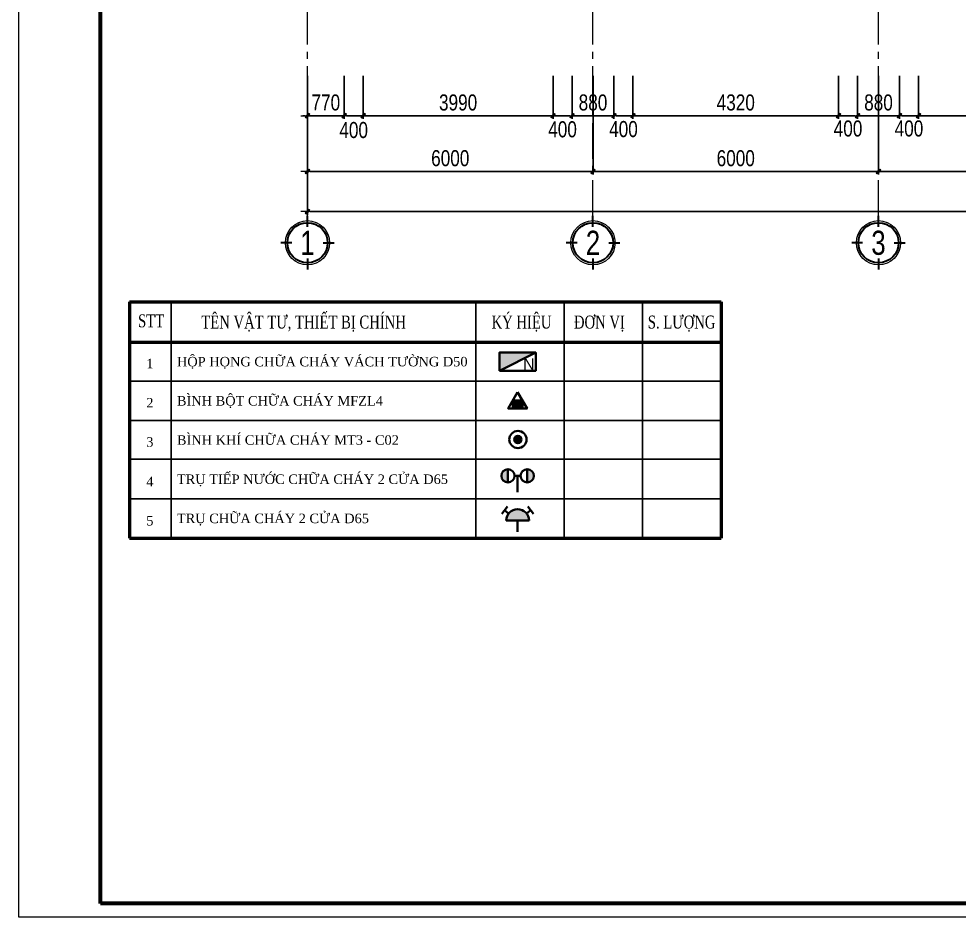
# Model space of a CAD drawing. Header units: millimetres. Extents: x 1109421 to 1726579, y -247837 to 144927.
# Drawn here: x 1541308 to 1561071, y -191281 to -172402 of the extents above; entities that cross this region are included whole.
import ezdxf
from ezdxf.enums import TextEntityAlignment as Align

# ---------------------------------------------------------------- set-up
doc = ezdxf.new("R2010")
doc.units = ezdxf.units.MM
doc.header["$LTSCALE"] = 600
doc.header["$MEASUREMENT"] = 0
doc.set_wipeout_variables(frame=1)
doc.linetypes.add('CENTER', pattern=[2, 1.25, -0.25, 0.25, -0.25])
doc.layers.get('0').update_dxf_attribs({"lineweight": 0})
doc.layers.get('Defpoints').update_dxf_attribs({"lineweight": 0})
doc.layers.add('3', color=3, linetype='Continuous')
doc.layers.add('MANHHON', color=8, linetype='Continuous')
for name, color, linetype, lineweight in [('dam', 6, 'Continuous', 50), ('dim', 144, 'Continuous', 13), ('Khungten_LCDI', 7, 'Continuous', 25), ('LC ISO', 153, 'Continuous', 13), ('LC Text1', 3, 'Continuous', 20), ('PCCC - CHUACHAY - THIETBI', 1, 'Continuous', 35), ('PCCC-CHUACHAY-THIETBI', 1, 'Continuous', 35), ('text', 1, 'Continuous', 20), ('truc', 76, 'CENTER', 9)]:
    doc.layers.add(name, color=color, linetype=linetype, lineweight=lineweight)
doc.styles.add('chu theo TCVN', font='arial.ttf')
doc.styles.add('EG 1', font='VHAVANB.TTF')
doc.styles.add('HOATBIF', font='hoatbif.shx', dxfattribs={"width": 0.8})
doc.styles.add('Khungten', font='VHAVAN.TTF', dxfattribs={"width": 0.9, "height": 5000})
doc.styles.add('Tahoma', font='tahoma.ttf')
doc.styles.add('Title', font='VHBLACK.TTF')
doc.styles.add('tm', font='vntimeh.shx', dxfattribs={"bigfont": 'spec_bar.shx'})
doc.styles.add('VnTimeH', font='VHTIME.TTF')
doc.dimstyles.new('1-135', dxfattribs={"dimscale": 135, "dimtxt": 2.5, "dimasz": 0.35, "dimexe": 0.5, "dimexo": 0, "dimgap": 0.8, "dimtad": 1, "dimdec": 0, "dimzin": 0, "dimdsep": 46, "dimtxsty": 'HOATBIF', "dimblk1": 'DOT', "dimblk2": 'DOT', "dimsah": 1, "dimcen": -1, "dimdle": 1, "dimclrd": 256, "dimclre": 256, "dimclrt": 4, "dimadec": 3, "dimazin": 2, "dimtfac": 0.333333, "dimtdec": 0, "dimtix": 1, "dimtmove": 2, "dimatfit": 3, "dimldrblk": 'DOT', "dimfxl": 1, "dimtvp": 0.833333, "dimtolj": 1, "dimtzin": 0, "dimarcsym": 0})

# ---------------------------------------------------------------- blocks, each defined once
blk = doc.blocks.new('HOP CUU HOA')
at = {"layer": 'PCCC-CHUACHAY-THIETBI'}
blk.add_hatch(color=256, dxfattribs=at).paths.add_polyline_path([(8, 4), (0, 4), (0, 0)])
blk.add_line((0, 0), (8, 4), dxfattribs=at)
blk.add_lwpolyline([(0, 0), (8, 0), (8, 4), (0, 4)], close=True, dxfattribs=at)
blk = doc.blocks.new('A$C89cbd75a')
blk.add_wipeout([(0, 764), (0, 0), (1527, 0), (1527, 764)])
at = {"layer": 'PCCC - CHUACHAY - THIETBI', "style": 'chu theo TCVN'}
blk.add_text('N', height=469, rotation=180, dxfattribs=at).set_placement((524, 715))
at = {"layer": 'PCCC - CHUACHAY - THIETBI', "xscale": 190.9090906381607, "yscale": 190.9090909175575, "zscale": 190.9090909090909, "rotation": 180}
blk.add_blockref('HOP CUU HOA', (1527, 764), dxfattribs=at)
blk = doc.blocks.new('BINH BOT')
at = {"layer": 'PCCC-CHUACHAY-THIETBI'}
blk.add_hatch(color=256, dxfattribs=at).paths.add_polyline_path([(-1.22, 2.12), (-1.22, 0), (1.22, 0), (1.22, 2.12)])
for p, q in [((1.22, 2.12), (-1.22, 2.12)), ((-1.22, 2.12), (-1.22, 0)), ((1.22, 2.12), (1.22, 0))]:
    blk.add_line(p, q, dxfattribs=at)
blk.add_lwpolyline([(0, 4.24), (-2.45, 0), (2.45, 0)], close=True, dxfattribs=at)
blk = doc.blocks.new('Binh cau tu no 6kg')
at = {"layer": 'PCCC-CHUACHAY-THIETBI'}
h = blk.add_hatch(color=256, dxfattribs=at)
h.dxf.hatch_style = 1
edge = h.paths.add_edge_path()
edge.add_arc((52758, -194372), 165, 0, 360)
for radius in [384, 165]:
    blk.add_circle((52758, -194372), radius, dxfattribs=at)
blk = doc.blocks.new('Tru chua chay')
at = {"layer": 'PCCC - CHUACHAY - THIETBI'}
for points in [[(50829, -204786, 0.414214), (50412, -205203, 0.414214), (50829, -205620)], [(52042, -204786, -0.414214), (52459, -205203, -0.414214), (52042, -205620)]]:
    blk.add_hatch(color=256, dxfattribs=at).paths.add_polyline_path(points)
for p, q in [((50829, -204786), (50829, -205620)), ((52042, -204786), (52042, -205620)), ((51246, -205203), (51625, -205203)), ((51435, -205203), (51435, -206224))]:
    blk.add_line(p, q, dxfattribs=at)
for centre in [(50829, -205203), (52042, -205203)]:
    blk.add_circle(centre, 417, dxfattribs=at)
blk = doc.blocks.new('TRU TIEP NUOC')
at = {"layer": '3'}
h = blk.add_hatch(color=1, dxfattribs=at)
h.dxf.hatch_style = 1
h.paths.add_polyline_path([(0, 2.04), (0, -2.04, 1)])
at = {"layer": 'PCCC-CHUACHAY-THIETBI'}
for p, q in [((0, 2.04), (0, -2.04)), ((1.18, 2.85), (2.49, 1.83)), ((1.84, 2.34), (1.26, 1.6)), ((0, 0), (-2.04, 0)), ((1.84, -2.34), (1.26, -1.6)), ((1.18, -2.85), (2.49, -1.83))]:
    blk.add_line(p, q, dxfattribs=at)
blk.add_arc((0, 0), 2.04, 270, 90, dxfattribs=at)
blk = doc.blocks.new('A$Cb3b0a436')
at = {"layer": 'Defpoints', "color": 0, "lineweight": 0}
blk.add_lwpolyline([(6.98, 0), (6.98, 297), (426.98, 297), (426.98, 0)], close=True, dxfattribs=at)
at = {"layer": 'Khungten_LCDI', "color": 5, "lineweight": 60}
blk.add_lwpolyline([(18.98, 2), (18.98, 295), (424.98, 295), (424.98, 2)], close=True, dxfattribs=at)
at = {"color": 7, "style": 'Khungten', "width": 0.8}
for tag, p in [('REVISION', (413.97, 41.04)), ('NGAYHT', (414.44, 32.41))]:
    blk.add_attdef(tag, text='', height=2, dxfattribs=at).set_placement(p, align=Align.CENTER)
at = {"layer": 'LC Text1', "style": 'Title', "width": 1.485915}
for tag, p, p2 in [('TENBANVE1', (388.11, 59.64), (422.38, 59.64)), ('TENBANVE2', (388.11, 52.88), (422.38, 52.88))]:
    blk.add_attdef(tag, text='', height=2.5, dxfattribs=at).set_placement(p, p2, align=Align.FIT)
at = {"layer": 'LC Text1', "style": 'Title', "width": 0.7}
blk.add_attdef('SOBANVE', text='', height=2.5, dxfattribs=at).set_placement((414.6, 9.54), align=Align.CENTER)
blk = doc.blocks.new('KyHieu TrucDinhVi')
at = {"color": 7, "lineweight": 30}
for p, q in [((0, 2.36), (0, 4)), ((-2.36, 0), (-4, 0)), ((2.36, 0), (4, 0)), ((0, -2.36), (0, -4))]:
    blk.add_line(p, q, dxfattribs=at)
blk.add_circle((0, 0), 3.3)
blk.add_circle((0, 0), 3, dxfattribs=at)
at = {"ltscale": 20, "style": 'Tahoma'}
blk.add_attdef('AA', text='', height=3, dxfattribs=at).set_placement((0, 0), align=Align.MIDDLE_CENTER)
blk = doc.blocks.new('DOT')
at = {"layer": 'dim'}
for p, q in [((-3, 0), (3, 0)), ((-1, -1), (1, 1))]:
    blk.add_line(p, q, dxfattribs=at)
blk.add_lwpolyline([(0.5, 1), (-1, -0.5), (-0.5, -1), (1, 0.5)], close=True, dxfattribs=at)
blk = doc.blocks.new('*D1486')
at = {"layer": 'Defpoints', "color": 0, "transparency": 16777216}
for p in [(1547375, -173603), (1553375, -173603), (1553375, -175610)]:
    blk.add_point(p, dxfattribs=at)
at = {"layer": 'dim', "lineweight": -2, "transparency": 16777216}
for p, q in [((1547375, -173603), (1547375, -175677)), ((1553375, -173603), (1553375, -175677)), ((1547422, -175610), (1553327, -175610))]:
    blk.add_line(p, q, dxfattribs=at)
at = {"layer": 'dim', "lineweight": -2, "transparency": 16777216, "xscale": 47.25, "yscale": 47.25, "zscale": 47.25, "rotation": 180}
blk.add_blockref('DOT', (1547375, -175610), dxfattribs=at)
at = {"layer": 'dim', "lineweight": -2, "transparency": 16777216, "xscale": 47.25, "yscale": 47.25, "zscale": 47.25}
blk.add_blockref('DOT', (1553375, -175610), dxfattribs=at)
at = {"layer": 'dim', "color": 4, "transparency": 16777216, "insert": (1550375, -175333), "char_height": 337.5, "attachment_point": 5, "style": 'HOATBIF'}
blk.add_mtext('\\A1;6000', dxfattribs=at)
blk = doc.blocks.new('_Dot')
at = {"color": 0, "linetype": 'ByBlock', "lineweight": -2}
blk.add_line((-0.5, 0), (-1, 0), dxfattribs=at)
at = {"color": 0, "linetype": 'ByBlock', "const_width": 0.5}
blk.add_lwpolyline([(-0.25, 0, 1), (0.25, 0, 1)], format="xyb", close=True, dxfattribs=at)
blk = doc.blocks.new('*D1487')
at = {"layer": 'Defpoints', "color": 0, "transparency": 16777216}
for p in [(1553375, -173603), (1559375, -173603), (1559375, -175610)]:
    blk.add_point(p, dxfattribs=at)
at = {"layer": 'dim', "lineweight": -2, "transparency": 16777216}
for p, q in [((1553375, -173603), (1553375, -175677)), ((1559375, -173603), (1559375, -175677)), ((1553422, -175610), (1559327, -175610))]:
    blk.add_line(p, q, dxfattribs=at)
at = {"layer": 'dim', "lineweight": -2, "transparency": 16777216, "xscale": 47.25, "yscale": 47.25, "zscale": 47.25, "rotation": 180}
blk.add_blockref('DOT', (1553375, -175610), dxfattribs=at)
at = {"layer": 'dim', "lineweight": -2, "transparency": 16777216, "xscale": 47.25, "yscale": 47.25, "zscale": 47.25}
blk.add_blockref('DOT', (1559375, -175610), dxfattribs=at)
at = {"layer": 'dim', "color": 4, "transparency": 16777216, "insert": (1556375, -175333), "char_height": 337.5, "attachment_point": 5, "style": 'HOATBIF'}
blk.add_mtext('\\A1;6000', dxfattribs=at)
blk = doc.blocks.new('*D1488')
at = {"layer": 'Defpoints', "color": 0, "transparency": 16777216}
for p in [(1559375, -173603), (1564095, -173603), (1564095, -175610)]:
    blk.add_point(p, dxfattribs=at)
at = {"layer": 'dim', "lineweight": -2, "transparency": 16777216}
for p, q in [((1559375, -173603), (1559375, -175677)), ((1564095, -173603), (1564095, -175677)), ((1559422, -175610), (1564047, -175610))]:
    blk.add_line(p, q, dxfattribs=at)
at = {"layer": 'dim', "lineweight": -2, "transparency": 16777216, "xscale": 47.25, "yscale": 47.25, "zscale": 47.25, "rotation": 180}
blk.add_blockref('DOT', (1559375, -175610), dxfattribs=at)
at = {"layer": 'dim', "lineweight": -2, "transparency": 16777216, "xscale": 47.25, "yscale": 47.25, "zscale": 47.25}
blk.add_blockref('DOT', (1564095, -175610), dxfattribs=at)
at = {"layer": 'dim', "color": 4, "transparency": 16777216, "insert": (1561735, -175333), "char_height": 337.5, "attachment_point": 5, "style": 'HOATBIF'}
blk.add_mtext('\\A1;4720', dxfattribs=at)
blk = doc.blocks.new('*D1454')
at = {"layer": 'Defpoints', "color": 0, "transparency": 16777216}
for p in [(1547375, -173603), (1548145, -173603), (1548145, -174439)]:
    blk.add_point(p, dxfattribs=at)
at = {"layer": 'dim', "lineweight": -2, "transparency": 16777216}
for p, q in [((1547375, -173603), (1547375, -174507)), ((1548145, -173603), (1548145, -174507)), ((1547327, -174439), (1547280, -174439)), ((1547375, -174439), (1548145, -174439)), ((1548192, -174439), (1548239, -174439))]:
    blk.add_line(p, q, dxfattribs=at)
at = {"layer": 'dim', "lineweight": -2, "transparency": 16777216, "xscale": 47.25, "yscale": 47.25, "zscale": 47.25}
blk.add_blockref('DOT', (1547375, -174439), dxfattribs=at)
at = {"layer": 'dim', "lineweight": -2, "transparency": 16777216, "xscale": 47.25, "yscale": 47.25, "zscale": 47.25, "rotation": 180}
blk.add_blockref('DOT', (1548145, -174439), dxfattribs=at)
at = {"layer": 'dim', "color": 4, "transparency": 16777216, "insert": (1547760, -174162), "char_height": 337.5, "attachment_point": 5, "style": 'HOATBIF'}
blk.add_mtext('\\A1;770', dxfattribs=at)
blk = doc.blocks.new('*D1455')
at = {"layer": 'Defpoints', "color": 0, "transparency": 16777216}
for p in [(1548145, -173603), (1548545, -173603), (1548545, -174439)]:
    blk.add_point(p, dxfattribs=at)
at = {"layer": 'dim', "lineweight": -2, "transparency": 16777216}
for p, q in [((1548145, -173603), (1548145, -174507)), ((1548545, -173603), (1548545, -174507)), ((1548192, -174439), (1548497, -174439))]:
    blk.add_line(p, q, dxfattribs=at)
at = {"layer": 'dim', "lineweight": -2, "transparency": 16777216, "xscale": 47.25, "yscale": 47.25, "zscale": 47.25, "rotation": 180}
blk.add_blockref('DOT', (1548145, -174439), dxfattribs=at)
at = {"layer": 'dim', "lineweight": -2, "transparency": 16777216, "xscale": 47.25, "yscale": 47.25, "zscale": 47.25}
blk.add_blockref('DOT', (1548545, -174439), dxfattribs=at)
at = {"layer": 'dim', "color": 4, "transparency": 16777216, "insert": (1548345, -174741), "char_height": 337.5, "attachment_point": 5, "style": 'HOATBIF'}
blk.add_mtext('\\A1;400', dxfattribs=at)
blk = doc.blocks.new('*D1456')
at = {"layer": 'Defpoints', "color": 0, "transparency": 16777216}
for p in [(1548545, -173603), (1552535, -173603), (1552535, -174439)]:
    blk.add_point(p, dxfattribs=at)
at = {"layer": 'dim', "lineweight": -2, "transparency": 16777216}
for p, q in [((1548545, -173603), (1548545, -174507)), ((1552535, -173603), (1552535, -174507)), ((1548592, -174439), (1552487, -174439))]:
    blk.add_line(p, q, dxfattribs=at)
at = {"layer": 'dim', "lineweight": -2, "transparency": 16777216, "xscale": 47.25, "yscale": 47.25, "zscale": 47.25, "rotation": 180}
blk.add_blockref('DOT', (1548545, -174439), dxfattribs=at)
at = {"layer": 'dim', "lineweight": -2, "transparency": 16777216, "xscale": 47.25, "yscale": 47.25, "zscale": 47.25}
blk.add_blockref('DOT', (1552535, -174439), dxfattribs=at)
at = {"layer": 'dim', "color": 4, "transparency": 16777216, "insert": (1550540, -174162), "char_height": 337.5, "attachment_point": 5, "style": 'HOATBIF'}
blk.add_mtext('\\A1;3990', dxfattribs=at)
blk = doc.blocks.new('*D1457')
at = {"layer": 'Defpoints', "color": 0, "transparency": 16777216}
for p in [(1552535, -173603), (1552935, -173603), (1552935, -174439)]:
    blk.add_point(p, dxfattribs=at)
at = {"layer": 'dim', "lineweight": -2, "transparency": 16777216}
for p, q in [((1552535, -173603), (1552535, -174507)), ((1552935, -173603), (1552935, -174507)), ((1552582, -174439), (1552887, -174439))]:
    blk.add_line(p, q, dxfattribs=at)
at = {"layer": 'dim', "lineweight": -2, "transparency": 16777216, "xscale": 47.25, "yscale": 47.25, "zscale": 47.25, "rotation": 180}
blk.add_blockref('DOT', (1552535, -174439), dxfattribs=at)
at = {"layer": 'dim', "lineweight": -2, "transparency": 16777216, "xscale": 47.25, "yscale": 47.25, "zscale": 47.25}
blk.add_blockref('DOT', (1552935, -174439), dxfattribs=at)
at = {"layer": 'dim', "color": 4, "transparency": 16777216, "insert": (1552735, -174726), "char_height": 337.5, "attachment_point": 5, "style": 'HOATBIF'}
blk.add_mtext('\\A1;400', dxfattribs=at)
blk = doc.blocks.new('*D1458')
at = {"layer": 'Defpoints', "color": 0, "transparency": 16777216}
for p in [(1552935, -173603), (1553815, -173603), (1553815, -174439)]:
    blk.add_point(p, dxfattribs=at)
at = {"layer": 'dim', "lineweight": -2, "transparency": 16777216}
for p, q in [((1552935, -173603), (1552935, -174507)), ((1553815, -173603), (1553815, -174507)), ((1552887, -174439), (1552840, -174439)), ((1552935, -174439), (1553815, -174439)), ((1553862, -174439), (1553909, -174439))]:
    blk.add_line(p, q, dxfattribs=at)
at = {"layer": 'dim', "lineweight": -2, "transparency": 16777216, "xscale": 47.25, "yscale": 47.25, "zscale": 47.25}
blk.add_blockref('DOT', (1552935, -174439), dxfattribs=at)
at = {"layer": 'dim', "lineweight": -2, "transparency": 16777216, "xscale": 47.25, "yscale": 47.25, "zscale": 47.25, "rotation": 180}
blk.add_blockref('DOT', (1553815, -174439), dxfattribs=at)
at = {"layer": 'dim', "color": 4, "transparency": 16777216, "insert": (1553375, -174162), "char_height": 337.5, "attachment_point": 5, "style": 'HOATBIF'}
blk.add_mtext('\\A1;880', dxfattribs=at)
blk = doc.blocks.new('*D1459')
at = {"layer": 'Defpoints', "color": 0, "transparency": 16777216}
for p in [(1553815, -173603), (1554215, -173603), (1554215, -174439)]:
    blk.add_point(p, dxfattribs=at)
at = {"layer": 'dim', "lineweight": -2, "transparency": 16777216}
for p, q in [((1553815, -173603), (1553815, -174507)), ((1554215, -173603), (1554215, -174507)), ((1553862, -174439), (1554167, -174439))]:
    blk.add_line(p, q, dxfattribs=at)
at = {"layer": 'dim', "lineweight": -2, "transparency": 16777216, "xscale": 47.25, "yscale": 47.25, "zscale": 47.25, "rotation": 180}
blk.add_blockref('DOT', (1553815, -174439), dxfattribs=at)
at = {"layer": 'dim', "lineweight": -2, "transparency": 16777216, "xscale": 47.25, "yscale": 47.25, "zscale": 47.25}
blk.add_blockref('DOT', (1554215, -174439), dxfattribs=at)
at = {"layer": 'dim', "color": 4, "transparency": 16777216, "insert": (1554015, -174721), "char_height": 337.5, "attachment_point": 5, "style": 'HOATBIF'}
blk.add_mtext('\\A1;400', dxfattribs=at)
blk = doc.blocks.new('*D1460')
at = {"layer": 'Defpoints', "color": 0, "transparency": 16777216}
for p in [(1554215, -173603), (1558535, -173603), (1558535, -174439)]:
    blk.add_point(p, dxfattribs=at)
at = {"layer": 'dim', "lineweight": -2, "transparency": 16777216}
for p, q in [((1554215, -173603), (1554215, -174507)), ((1558535, -173603), (1558535, -174507)), ((1554262, -174439), (1558487, -174439))]:
    blk.add_line(p, q, dxfattribs=at)
at = {"layer": 'dim', "lineweight": -2, "transparency": 16777216, "xscale": 47.25, "yscale": 47.25, "zscale": 47.25, "rotation": 180}
blk.add_blockref('DOT', (1554215, -174439), dxfattribs=at)
at = {"layer": 'dim', "lineweight": -2, "transparency": 16777216, "xscale": 47.25, "yscale": 47.25, "zscale": 47.25}
blk.add_blockref('DOT', (1558535, -174439), dxfattribs=at)
at = {"layer": 'dim', "color": 4, "transparency": 16777216, "insert": (1556375, -174162), "char_height": 337.5, "attachment_point": 5, "style": 'HOATBIF'}
blk.add_mtext('\\A1;4320', dxfattribs=at)
blk = doc.blocks.new('*D1461')
at = {"layer": 'Defpoints', "color": 0, "transparency": 16777216}
for p in [(1558535, -173603), (1558935, -173603), (1558935, -174439)]:
    blk.add_point(p, dxfattribs=at)
at = {"layer": 'dim', "lineweight": -2, "transparency": 16777216}
for p, q in [((1558535, -173603), (1558535, -174507)), ((1558935, -173603), (1558935, -174507)), ((1558582, -174439), (1558887, -174439))]:
    blk.add_line(p, q, dxfattribs=at)
at = {"layer": 'dim', "lineweight": -2, "transparency": 16777216, "xscale": 47.25, "yscale": 47.25, "zscale": 47.25, "rotation": 180}
blk.add_blockref('DOT', (1558535, -174439), dxfattribs=at)
at = {"layer": 'dim', "lineweight": -2, "transparency": 16777216, "xscale": 47.25, "yscale": 47.25, "zscale": 47.25}
blk.add_blockref('DOT', (1558935, -174439), dxfattribs=at)
at = {"layer": 'dim', "color": 4, "transparency": 16777216, "insert": (1558735, -174709), "char_height": 337.5, "attachment_point": 5, "style": 'HOATBIF'}
blk.add_mtext('\\A1;400', dxfattribs=at)
blk = doc.blocks.new('*D1462')
at = {"layer": 'Defpoints', "color": 0, "transparency": 16777216}
for p in [(1558935, -173603), (1559815, -173603), (1559815, -174439)]:
    blk.add_point(p, dxfattribs=at)
at = {"layer": 'dim', "lineweight": -2, "transparency": 16777216}
for p, q in [((1558935, -173603), (1558935, -174507)), ((1559815, -173603), (1559815, -174507)), ((1558887, -174439), (1558840, -174439)), ((1558935, -174439), (1559815, -174439)), ((1559862, -174439), (1559909, -174439))]:
    blk.add_line(p, q, dxfattribs=at)
at = {"layer": 'dim', "lineweight": -2, "transparency": 16777216, "xscale": 47.25, "yscale": 47.25, "zscale": 47.25}
blk.add_blockref('DOT', (1558935, -174439), dxfattribs=at)
at = {"layer": 'dim', "lineweight": -2, "transparency": 16777216, "xscale": 47.25, "yscale": 47.25, "zscale": 47.25, "rotation": 180}
blk.add_blockref('DOT', (1559815, -174439), dxfattribs=at)
at = {"layer": 'dim', "color": 4, "transparency": 16777216, "insert": (1559375, -174162), "char_height": 337.5, "attachment_point": 5, "style": 'HOATBIF'}
blk.add_mtext('\\A1;880', dxfattribs=at)
blk = doc.blocks.new('*D1463')
at = {"layer": 'Defpoints', "color": 0, "transparency": 16777216}
for p in [(1559815, -173603), (1560215, -173603), (1560215, -174439)]:
    blk.add_point(p, dxfattribs=at)
at = {"layer": 'dim', "lineweight": -2, "transparency": 16777216}
for p, q in [((1559815, -173603), (1559815, -174507)), ((1560215, -173603), (1560215, -174507)), ((1559862, -174439), (1560167, -174439))]:
    blk.add_line(p, q, dxfattribs=at)
at = {"layer": 'dim', "lineweight": -2, "transparency": 16777216, "xscale": 47.25, "yscale": 47.25, "zscale": 47.25, "rotation": 180}
blk.add_blockref('DOT', (1559815, -174439), dxfattribs=at)
at = {"layer": 'dim', "lineweight": -2, "transparency": 16777216, "xscale": 47.25, "yscale": 47.25, "zscale": 47.25}
blk.add_blockref('DOT', (1560215, -174439), dxfattribs=at)
at = {"layer": 'dim', "color": 4, "transparency": 16777216, "insert": (1560015, -174708), "char_height": 337.5, "attachment_point": 5, "style": 'HOATBIF'}
blk.add_mtext('\\A1;400', dxfattribs=at)
blk = doc.blocks.new('*D1464')
at = {"layer": 'Defpoints', "color": 0, "transparency": 16777216}
for p in [(1560215, -173603), (1563255, -173603), (1563255, -174439)]:
    blk.add_point(p, dxfattribs=at)
at = {"layer": 'dim', "lineweight": -2, "transparency": 16777216}
for p, q in [((1560215, -173603), (1560215, -174507)), ((1563255, -173603), (1563255, -174507)), ((1560262, -174439), (1563207, -174439))]:
    blk.add_line(p, q, dxfattribs=at)
at = {"layer": 'dim', "lineweight": -2, "transparency": 16777216, "xscale": 47.25, "yscale": 47.25, "zscale": 47.25, "rotation": 180}
blk.add_blockref('DOT', (1560215, -174439), dxfattribs=at)
at = {"layer": 'dim', "lineweight": -2, "transparency": 16777216, "xscale": 47.25, "yscale": 47.25, "zscale": 47.25}
blk.add_blockref('DOT', (1563255, -174439), dxfattribs=at)
at = {"layer": 'dim', "color": 4, "transparency": 16777216, "insert": (1561735, -174162), "char_height": 337.5, "attachment_point": 5, "style": 'HOATBIF'}
blk.add_mtext('\\A1;3040', dxfattribs=at)
blk = doc.blocks.new('*D1481')
at = {"layer": 'Defpoints', "color": 0, "transparency": 16777216}
for p in [(1547375, -173603), (1589175, -173603), (1589175, -176454)]:
    blk.add_point(p, dxfattribs=at)
at = {"layer": 'dim', "lineweight": -2, "transparency": 16777216}
for p, q in [((1547375, -173603), (1547375, -176522)), ((1589175, -173603), (1589175, -176522)), ((1547422, -176454), (1589127, -176454))]:
    blk.add_line(p, q, dxfattribs=at)
at = {"layer": 'dim', "lineweight": -2, "transparency": 16777216, "xscale": 47.25, "yscale": 47.25, "zscale": 47.25, "rotation": 180}
blk.add_blockref('DOT', (1547375, -176454), dxfattribs=at)
at = {"layer": 'dim', "lineweight": -2, "transparency": 16777216, "xscale": 47.25, "yscale": 47.25, "zscale": 47.25}
blk.add_blockref('DOT', (1589175, -176454), dxfattribs=at)
at = {"layer": 'dim', "color": 4, "transparency": 16777216, "insert": (1569410, -176177), "char_height": 337.5, "attachment_point": 5, "style": 'HOATBIF'}
blk.add_mtext('\\A1;41800', dxfattribs=at)

msp = doc.modelspace()

# ---------------------------------------------------------------- linework, layer by layer
at = {"layer": 'dam', "color": 7}
for p, q in [((1543633.4, -178352.3), (1556068, -178352.3)), ((1543633.4, -178352.3), (1543633.4, -183312.9)), ((1556068, -178352.3), (1556068, -181665.5)), ((1556068, -178352.3), (1556068, -183312.9)), ((1543633.4, -179194.5), (1556068, -179194.5)), ((1543633.4, -183312.9), (1556068, -183312.9))]:
    msp.add_line(p, q, dxfattribs=at)
at = {"layer": 'MANHHON'}
for p, q in [((1544508.7, -178352.3), (1544508.7, -183312.9)), ((1550912.4, -178352.3), (1550912.4, -183312.9)), ((1552768.4, -178352.3), (1552768.4, -183312.9)), ((1554418.2, -178352.3), (1554418.2, -183312.9)), ((1543633.4, -180018.2), (1556068, -180018.2)), ((1543633.4, -180841.9), (1556068, -180841.9)), ((1543633.4, -181656.3), (1556068, -181656.3)), ((1543633.4, -182489.2), (1556068, -182489.2))]:
    msp.add_line(p, q, dxfattribs=at)
at = {"layer": 'truc'}
for p, q in [((1547374.6, -176545), (1547374.6, -156359.2)), ((1553374.6, -176545), (1553374.6, -156359.2)), ((1559374.6, -176545), (1559374.6, -156359.2))]:
    msp.add_line(p, q, dxfattribs=at)

# ---------------------------------------------------------------- block references
at = {"xscale": 0.5, "yscale": 0.5, "zscale": 0.5, "rotation": 180}
msp.add_blockref('A$C89cbd75a', (1552170.1, -179415.1), dxfattribs=at)
at = {"xscale": 0.4719936717807457, "yscale": 0.4719936717807457, "zscale": 0.4719936717807457}
msp.add_blockref('Binh cau tu no 6kg', (1526895.4, -89500.3), dxfattribs=at)
at = {"layer": 'LC ISO'}
ref = msp.add_blockref('KyHieu TrucDinhVi', (1547374.6, -177108.4), dxfattribs=dict(at, xscale=140.8352653944289, yscale=140.8352653944289, zscale=140.8352653944289))
ref.add_attrib('AA', '1', dxfattribs={"layer": '0', "ltscale": 20, "height": 507, "style": 'EG 1', "width": 0.8}).set_placement((1547374.6, -177108.4), align=Align.MIDDLE_CENTER)
ref = msp.add_blockref('KyHieu TrucDinhVi', (1553374.6, -177108.4), dxfattribs=dict(at, xscale=140.8352653944289, yscale=140.8352653944289, zscale=140.8352653944289))
ref.add_attrib('AA', '2', dxfattribs={"layer": '0', "ltscale": 20, "height": 507, "style": 'EG 1', "width": 0.8}).set_placement((1553374.6, -177108.4), align=Align.MIDDLE_CENTER)
ref = msp.add_blockref('KyHieu TrucDinhVi', (1559374.6, -177108.4), dxfattribs=dict(at, xscale=140.8352653944289, yscale=140.8352653944289, zscale=140.8352653944289))
ref.add_attrib('AA', '3', dxfattribs={"layer": '0', "ltscale": 20, "height": 507, "style": 'EG 1', "width": 0.8}).set_placement((1559374.6, -177108.4), align=Align.MIDDLE_CENTER)
at = {"layer": 'PCCC - CHUACHAY - THIETBI', "xscale": 0.3343712985602568, "yscale": 0.3343712985602568, "zscale": 0.3343712985602568}
msp.add_blockref('Tru chua chay', (1534592.2, -113392.4), dxfattribs=at)
at = {"layer": 'PCCC-CHUACHAY-THIETBI', "xscale": -81.00000003352761, "yscale": 81.00000003352761, "zscale": 81.00000000000003}
msp.add_blockref('BINH BOT', (1551791.4, -180594.5), dxfattribs=at)
at = {"layer": 'PCCC-CHUACHAY-THIETBI', "xscale": 117.5652269098321, "yscale": 117.5652269098321, "zscale": 117.5652269098321, "rotation": 90}
msp.add_blockref('TRU TIEP NUOC', (1551790.7, -182945.4), dxfattribs=at)

# ---------------------------------------------------------------- texts
at = {"layer": 'text', "style": 'VnTimeH', "width": 0.75}
for s, height, p in [('stt', 272.35, (1543814, -178884.8)), ('tªn vËt t\xad, thiÕt bÞ chÝnh', 272.352, (1545142.7, -178910.6)), ('ký hiÖu', 272.35, (1551242.8, -178910.6)), ('®¬n vÞ', 272.35, (1552973.6, -178910.6)), ('s. l\xadîng', 272.35, (1554526.9, -178910.6))]:
    msp.add_text(s, height=height, dxfattribs=at).set_placement(p)
at = {"layer": 'text', "color": 2, "ltscale": 100, "style": 'tm'}
for s, height, p in [('hép häng ch÷a ch¸y v¸ch t\xadêng d50', 200.015, (1544630.5, -179706.1)), ('1', 200, (1543986.8, -179746)), ('2', 200, (1543986.8, -180569.7)), ('b×nh bét ch÷a ch¸y mfzl4', 200.015, (1544630.5, -180529.8)), ('3', 200, (1543986.8, -181393.4)), ('b×nh khÝ ch÷a ch¸y mt3 - c02', 200.015, (1544630.5, -181353.5)), ('trô tiÕp n\xadíc ch÷a ch¸y 2 cöa d65', 200.015, (1544630.5, -182177.1)), ('4', 200, (1543986.8, -182226.3)), ('trô ch÷a ch¸y 2 cöa d65', 200.015, (1544630.5, -183000.8)), ('5', 200, (1543986.8, -183050))]:
    msp.add_text(s, height=height, dxfattribs=at).set_placement(p)

# ---------------------------------------------------------------- dimensions: what is measured, and where the dimension line sits
at = {"layer": 'dim'}
for base, p1, p2, picture, middle in [((1553374.6, -175609.7), (1547374.6, -173603), (1553374.6, -173603), '*D1486', (1550374.6, -175333)), ((1548144.6, -174439.1), (1547374.6, -173603), (1548144.6, -173603), '*D1454', (1547759.6, -174162.4)), ((1552534.6, -174439.1), (1548544.6, -173603), (1552534.6, -173603), '*D1456', (1550539.6, -174162.4)), ((1553814.6, -174439.1), (1552934.6, -173603), (1553814.6, -173603), '*D1458', (1553374.6, -174162.4)), ((1559374.6, -175609.7), (1553374.6, -173603), (1559374.6, -173603), '*D1487', (1556374.6, -175333)), ((1558534.6, -174439.1), (1554214.6, -173603), (1558534.6, -173603), '*D1460', (1556374.6, -174162.4)), ((1559814.6, -174439.1), (1558934.6, -173603), (1559814.6, -173603), '*D1462', (1559374.6, -174162.4)), ((1564094.6, -175609.7), (1559374.6, -173603), (1564094.6, -173603), '*D1488', (1561734.6, -175333)), ((1563254.6, -174439.1), (1560214.6, -173603), (1563254.6, -173603), '*D1464', (1561734.6, -174162.4))]:
    dim = msp.add_linear_dim(base=base, p1=p1, p2=p2, dimstyle='1-135', dxfattribs=at)
    dim.commit()
    dim.dimension.update_dxf_attribs({"geometry": picture, "text_midpoint": middle})
for base, p1, p2, picture, middle in [((1589174.6, -176454.2), (1547374.6, -173603), (1589174.6, -173603), '*D1481', (1569410.4, -176177.4)), ((1548544.6, -174439.1), (1548144.6, -173603), (1548544.6, -173603), '*D1455', (1548344.6, -174741.4)), ((1552934.6, -174439.1), (1552534.6, -173603), (1552934.6, -173603), '*D1457', (1552734.6, -174726.5)), ((1554214.6, -174439.1), (1553814.6, -173603), (1554214.6, -173603), '*D1459', (1554014.6, -174721.2)), ((1558934.6, -174439.1), (1558534.6, -173603), (1558934.6, -173603), '*D1461', (1558734.6, -174709)), ((1560214.6, -174439.1), (1559814.6, -173603), (1560214.6, -173603), '*D1463', (1560014.6, -174708.4))]:
    dim = msp.add_linear_dim(base=base, p1=p1, p2=p2, dimstyle='1-135', dxfattribs=at)
    dim.commit()
    dim.dimension.update_dxf_attribs({"geometry": picture, "text_midpoint": middle, "dimtype": 160})

# ---------------------------------------------------------------- next in the draw order: block references
at = {"xscale": 143.35021493995, "yscale": 143.35021493995, "zscale": 143.35021493995}
msp.add_blockref('A$Cb3b0a436', (1540306.6, -191281.2), dxfattribs=at)

doc.saveas('drawing.dxf')
